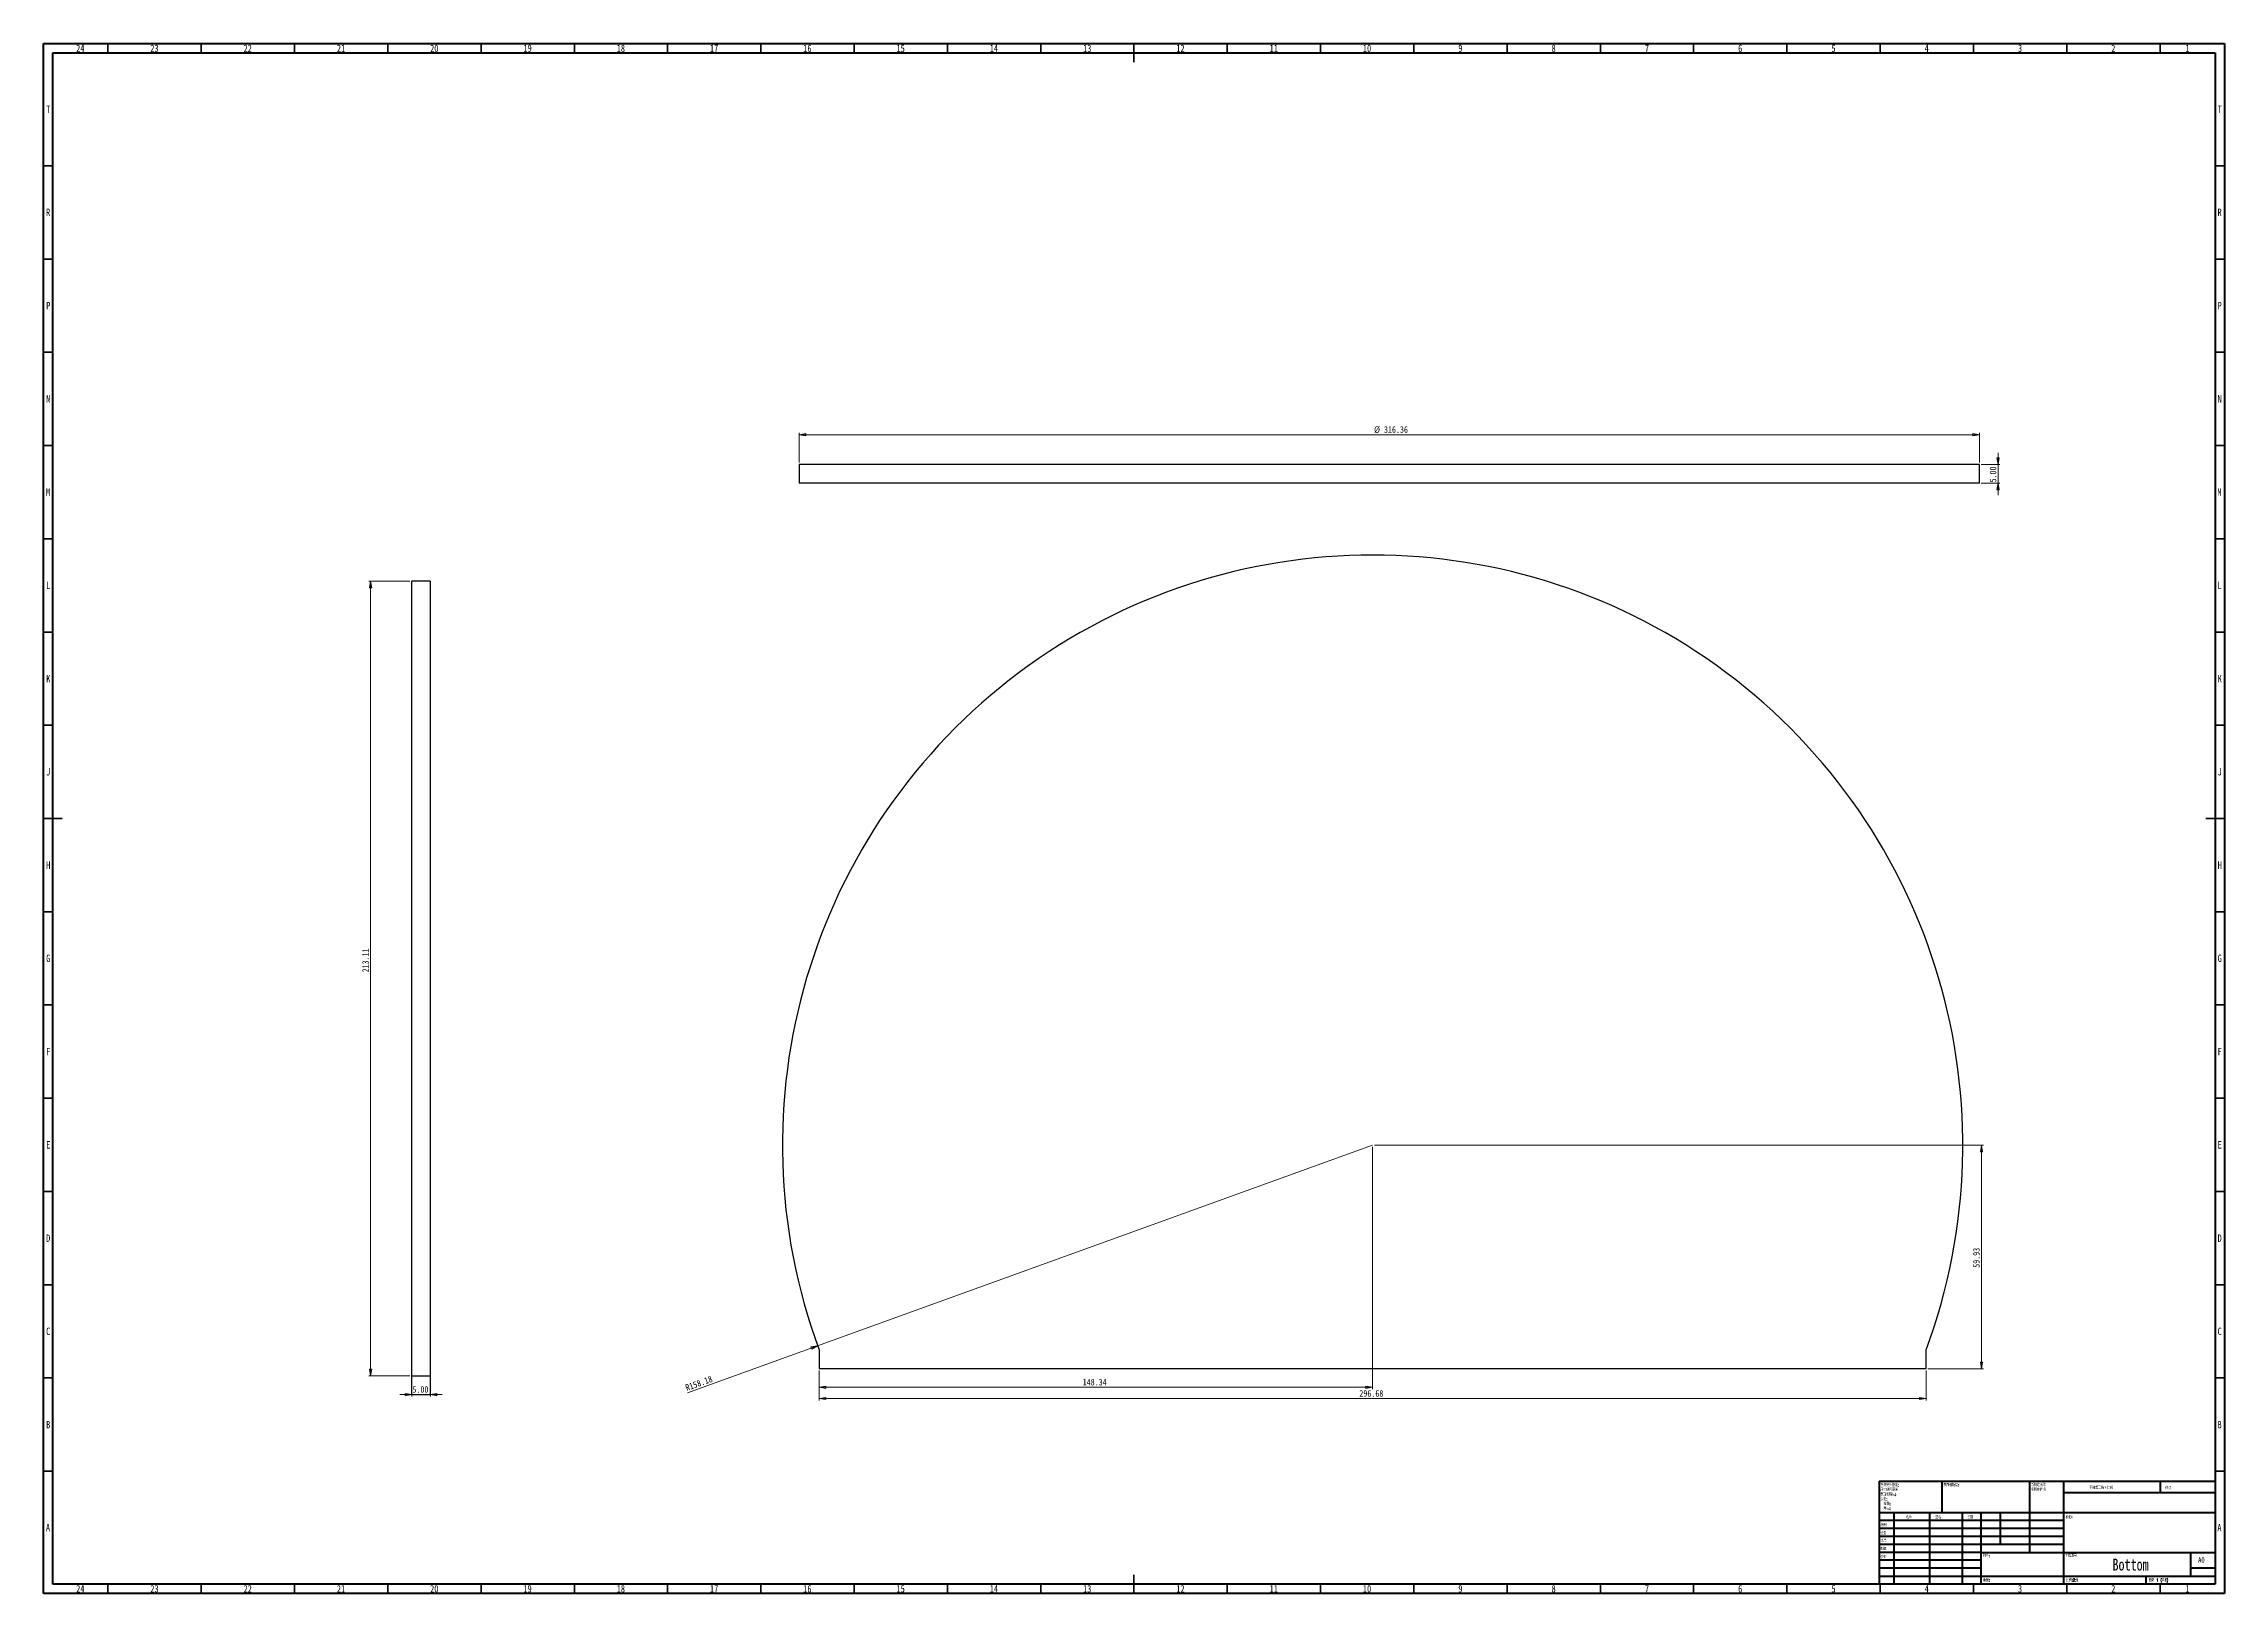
# Model space of a CAD drawing. Header units: millimetres. Extents: x 15 to 1184, y 5 to 836.
import ezdxf

# ---------------------------------------------------------------- set-up
doc = ezdxf.new("R2010")
doc.units = ezdxf.units.MM
doc.styles.add('SLDTEXTSTYLE0', font='TXT', dxfattribs={"width": 0.75})
doc.styles.add('SLDTEXTSTYLE1', font='TXT', dxfattribs={"width": 0.75, "bigfont": 'bigfont'})
doc.styles.add('SLDTEXTSTYLE2', font='TXT', dxfattribs={"width": 0.694444, "bigfont": 'bigfont'})
doc.dimstyles.new('SLDDIMSTYLE0', dxfattribs={"dimtxt": 3.5, "dimasz": 3.556, "dimexe": 0, "dimexo": 0.0625, "dimgap": 0.875, "dimtad": 1, "dimlfac": 0.5, "dimrnd": 1e-09, "dimzin": 12, "dimdsep": 46, "dimtxsty": 'SLDTEXTSTYLE0', "dimblk1": 'CLOSED', "dimblk2": 'CLOSED', "dimsah": 1, "dimcen": 0.09, "dimadec": 0, "dimazin": 3, "dimtfac": 1, "dimtofl": 0, "dimtmove": 0, "dimatfit": 3, "dimldrblk": 'CLOSED', "dimfxl": 0, "dimfrac": 2, "dimtolj": 1, "dimtzin": 12, "dimarcsym": 0})
doc.dimstyles.new('SLDDIMSTYLE1', dxfattribs={"dimtxt": 3.5, "dimasz": 3.556, "dimexe": 0, "dimexo": 0.0625, "dimgap": 0.875, "dimtad": 1, "dimlfac": 0.5, "dimrnd": 1e-09, "dimzin": 12, "dimdsep": 46, "dimtxsty": 'SLDTEXTSTYLE0', "dimblk1": 'CLOSED', "dimblk2": 'CLOSED', "dimsah": 1, "dimcen": 0, "dimadec": 0, "dimazin": 3, "dimtfac": 1, "dimtofl": 0, "dimtmove": 0, "dimatfit": 3, "dimldrblk": 'CLOSED', "dimfxl": 0, "dimfrac": 2, "dimtolj": 1, "dimtzin": 12, "dimarcsym": 0})
doc.dimstyles.new('SLDDIMSTYLE2', dxfattribs={"dimtxt": 3.5, "dimasz": 3.556, "dimexe": 0, "dimexo": 0.0625, "dimgap": 0.875, "dimtad": 1, "dimlfac": 0.5, "dimrnd": 1e-09, "dimzin": 4, "dimdsep": 46, "dimtxsty": 'SLDTEXTSTYLE0', "dimblk1": 'CLOSED', "dimblk2": 'CLOSED', "dimsah": 1, "dimcen": 0.09, "dimadec": 0, "dimazin": 1, "dimtfac": 1, "dimtmove": 0, "dimatfit": 0, "dimldrblk": 'CLOSED', "dimfxl": 0, "dimfrac": 2, "dimtolj": 1, "dimtzin": 12, "dimarcsym": 0})

# ---------------------------------------------------------------- blocks, each defined once
blk = doc.blocks.new('SW_NOTE_0')
at = {"color": 0, "linetype": 'Continuous', "lineweight": 0, "char_height": 1.5, "attachment_point": 1, "style": 'SLDTEXTSTYLE1'}
for s, insert in [('除非另外指定:', (0, 1.9)), ('尺寸使用毫米', (0, -0.6)), ('表面粗糙度:', (0, -3.1)), ('公差:', (0, -5.6)), ('线性:', (1.7, -8.1)), ('角度:', (1.7, -10.6))]:
    blk.add_mtext(s, dxfattribs=dict(at, insert=insert))
blk = doc.blocks.new('SW_NOTE_0_1')
at = {"color": 0, "linetype": 'Continuous', "lineweight": 0, "char_height": 1.5, "attachment_point": 1, "style": 'SLDTEXTSTYLE1'}
for s, insert in [('将锐边清除', (0, 1.9)), ('毛刺并折断', (0, -0.6))]:
    blk.add_mtext(s, dxfattribs=dict(at, insert=insert))
blk = doc.blocks.new('_Closed')
at = {"color": 0, "linetype": 'ByBlock', "lineweight": -2}
for p, q in [((-1, 0.166667), (0, 0)), ((-1, 0.166667), (-1, -0.166667)), ((0, 0), (-1, -0.166667)), ((0, 0), (-1, 0))]:
    blk.add_line(p, q, dxfattribs=at)
blk = doc.blocks.new('_D')
at = {"color": 7, "linetype": 'Continuous', "lineweight": 0}
for p, q in [((727.4, 244.4), (727.4, 114.5)), ((430.7, 124.5), (430.7, 114.5)), ((430.7, 115.5), (727.4, 115.5))]:
    blk.add_line(p, q, dxfattribs=at)
at = {"color": 7, "linetype": 'Continuous', "lineweight": 18, "xscale": 3.556, "yscale": 3.556, "rotation": 180.0000000000004}
blk.add_blockref('_Closed', (430.7, 115.5, -5), dxfattribs=at)
at = {"color": 7, "linetype": 'Continuous', "lineweight": 18, "xscale": 3.556, "yscale": 3.556}
blk.add_blockref('_Closed', (727.4, 115.5, -5), dxfattribs=at)
at = {"color": 7, "linetype": 'Continuous', "lineweight": 18, "insert": (572, 120), "char_height": 3.5, "attachment_point": 1, "style": 'SLDTEXTSTYLE0'}
blk.add_mtext('148.34', dxfattribs=at)
blk = doc.blocks.new('_D_1')
at = {"color": 7, "linetype": 'Continuous', "lineweight": 0}
for p, q in [((430.7, 124.5), (430.7, 108.5)), ((1024.1, 124.5), (1024.1, 108.5)), ((430.7, 109.5), (1024.1, 109.5))]:
    blk.add_line(p, q, dxfattribs=at)
at = {"color": 7, "linetype": 'Continuous', "lineweight": 18, "xscale": 3.556, "yscale": 3.556, "rotation": 180.0000000000004}
blk.add_blockref('_Closed', (430.7, 109.5, -5), dxfattribs=at)
at = {"color": 7, "linetype": 'Continuous', "lineweight": 18, "xscale": 3.556, "yscale": 3.556}
blk.add_blockref('_Closed', (1024.1, 109.5, -5), dxfattribs=at)
at = {"color": 7, "linetype": 'Continuous', "lineweight": 18, "insert": (720.3, 114), "char_height": 3.5, "attachment_point": 1, "style": 'SLDTEXTSTYLE0'}
blk.add_mtext('296.68', dxfattribs=at)
blk = doc.blocks.new('_D_2')
at = {"color": 7, "linetype": 'Continuous', "lineweight": 0}
for p, q in [((728.4, 245.4), (1054.8, 245.4)), ((1053.8, 125.5), (1053.8, 245.4)), ((1025.1, 125.5), (1054.8, 125.5))]:
    blk.add_line(p, q, dxfattribs=at)
at = {"color": 7, "linetype": 'Continuous', "lineweight": 18, "xscale": 3.556, "yscale": 3.556}
for p, rotation in [((1053.8, 245.4, -5), 90.0000000000004), ((1053.8, 125.5, -5), 270.0000000000004)]:
    blk.add_blockref('_Closed', p, dxfattribs=dict(at, rotation=rotation))
at = {"color": 7, "linetype": 'Continuous', "lineweight": 18, "insert": (1049.3, 179.6), "char_height": 3.5, "attachment_point": 1, "rotation": 90, "style": 'SLDTEXTSTYLE0'}
blk.add_mtext('59.93', dxfattribs=at)
blk = doc.blocks.new('_D_3')
at = {"color": 7, "linetype": 'Continuous', "lineweight": 0}
for q in [(727.4, 245.4), (360.1, 112.6)]:
    blk.add_line((429.9, 137.8), q, dxfattribs=at)
at = {"color": 7, "linetype": 'Continuous', "lineweight": 18, "xscale": 3.556, "yscale": 3.556, "rotation": 19.8733604668775}
blk.add_blockref('_Closed', (429.9, 137.8, -5), dxfattribs=at)
at = {"color": 7, "linetype": 'Continuous', "lineweight": 18, "insert": (358.6, 116.8), "char_height": 3.5, "attachment_point": 1, "rotation": 19.8734, "style": 'SLDTEXTSTYLE0'}
blk.add_mtext('R158.18', dxfattribs=at)
blk = doc.blocks.new('_D_4')
at = {"color": 7, "linetype": 'Continuous', "lineweight": 0}
for p, q in [((1053.7, 610.3), (1063.7, 610.3)), ((1062.7, 610.3), (1062.7, 616.6)), ((1062.7, 610.3), (1062.7, 600.3)), ((1053.7, 600.3), (1063.7, 600.3)), ((1062.7, 600.3), (1062.7, 593.9))]:
    blk.add_line(p, q, dxfattribs=at)
at = {"color": 7, "linetype": 'Continuous', "lineweight": 18, "xscale": 3.556, "yscale": 3.556}
for p, rotation in [((1062.7, 610.3, -98.3), 270.0000000000004), ((1062.7, 600.3, -98.3), 90.0000000000004)]:
    blk.add_blockref('_Closed', p, dxfattribs=dict(at, rotation=rotation))
at = {"color": 7, "linetype": 'Continuous', "lineweight": 18, "insert": (1058.2, 600.7), "char_height": 3.5, "attachment_point": 1, "rotation": 90, "style": 'SLDTEXTSTYLE0'}
blk.add_mtext('5.00', dxfattribs=at)
blk = doc.blocks.new('_D_5')
at = {"color": 7, "linetype": 'Continuous', "lineweight": 0}
for p, q in [((420, 611.3), (420, 627.3)), ((1052.7, 626.3), (420, 626.3)), ((1052.7, 611.3), (1052.7, 627.3))]:
    blk.add_line(p, q, dxfattribs=at)
at = {"color": 7, "linetype": 'Continuous', "lineweight": 18, "xscale": 3.556, "yscale": 3.556, "rotation": 180.0000000000004}
blk.add_blockref('_Closed', (420, 626.3, -98.3), dxfattribs=at)
at = {"color": 7, "linetype": 'Continuous', "lineweight": 18, "xscale": 3.556, "yscale": 3.556}
blk.add_blockref('_Closed', (1052.7, 626.3, -98.3), dxfattribs=at)
at = {"color": 7, "linetype": 'Continuous', "lineweight": 18, "char_height": 3.5, "attachment_point": 1, "style": 'SLDTEXTSTYLE0'}
for s, insert in [('%%c', (728.2, 630.8)), ('316.36', (733.5, 630.8))]:
    blk.add_mtext(s, dxfattribs=dict(at, insert=insert))
blk = doc.blocks.new('_D_6')
at = {"color": 7, "linetype": 'Continuous', "lineweight": 0}
for p, q in [((212.3, 120.6), (212.3, 110.6)), ((222.3, 120.6), (222.3, 110.6)), ((212.3, 111.6), (205.9, 111.6)), ((222.3, 111.6), (212.3, 111.6)), ((222.3, 111.6), (228.6, 111.6))]:
    blk.add_line(p, q, dxfattribs=at)
at = {"color": 7, "linetype": 'Continuous', "lineweight": 18, "xscale": 3.556, "yscale": 3.556}
blk.add_blockref('_Closed', (212.3, 111.6), dxfattribs=at)
at = {"color": 7, "linetype": 'Continuous', "lineweight": 18, "xscale": 3.556, "yscale": 3.556, "rotation": 180.0000000000004}
blk.add_blockref('_Closed', (222.3, 111.6), dxfattribs=at)
at = {"color": 7, "linetype": 'Continuous', "lineweight": 18, "insert": (212.7, 116.1), "char_height": 3.5, "attachment_point": 1, "style": 'SLDTEXTSTYLE0'}
blk.add_mtext('5.00', dxfattribs=at)
blk = doc.blocks.new('_D_7')
at = {"color": 7, "linetype": 'Continuous', "lineweight": 0}
for p, q in [((211.3, 547.8), (189.3, 547.8)), ((190.3, 121.6), (190.3, 547.8)), ((211.3, 121.6), (189.3, 121.6))]:
    blk.add_line(p, q, dxfattribs=at)
at = {"color": 7, "linetype": 'Continuous', "lineweight": 18, "xscale": 3.556, "yscale": 3.556}
for p, rotation in [((190.3, 547.8), 90.0000000000004), ((190.3, 121.6), 270.0000000000004)]:
    blk.add_blockref('_Closed', p, dxfattribs=dict(at, rotation=rotation))
at = {"color": 7, "linetype": 'Continuous', "lineweight": 18, "insert": (185.8, 338), "char_height": 3.5, "attachment_point": 1, "rotation": 90, "style": 'SLDTEXTSTYLE0'}
blk.add_mtext('213.11', dxfattribs=at)

msp = doc.modelspace()

# ---------------------------------------------------------------- linework, layer by layer
at = {"color": 7, "linetype": 'Continuous', "lineweight": 70}
for p, q in [((15, 5), (15, 836)), ((15, 836), (1184, 836)), ((20, 10), (20, 831)), ((20, 831), (1179, 831)), ((1179, 831), (1179, 10)), ((1184, 836), (1184, 5)), ((1184, 5), (15, 5)), ((1179, 10), (20, 10))]:
    msp.add_line(p, q, dxfattribs=at)
at = {"color": 7, "linetype": 'Continuous', "lineweight": 35}
for p, q in [((49.5, 831), (49.5, 836)), ((99.5, 831), (99.5, 836)), ((149.5, 831), (149.5, 836)), ((199.5, 831), (199.5, 836)), ((249.5, 831), (249.5, 836)), ((299.5, 831), (299.5, 836)), ((349.5, 831), (349.5, 836)), ((399.5, 831), (399.5, 836)), ((449.5, 831), (449.5, 836)), ((499.5, 831), (499.5, 836)), ((549.5, 831), (549.5, 836)), ((599.5, 836), (599.5, 826)), ((599.5, 831), (599.5, 836)), ((649.5, 831), (649.5, 836)), ((699.5, 831), (699.5, 836)), ((749.5, 831), (749.5, 836)), ((799.5, 831), (799.5, 836)), ((849.5, 831), (849.5, 836)), ((899.5, 831), (899.5, 836)), ((949.5, 831), (949.5, 836)), ((999.5, 831), (999.5, 836)), ((1049.5, 831), (1049.5, 836)), ((1099.5, 831), (1099.5, 836)), ((1149.5, 831), (1149.5, 836)), ((20, 770.5), (15, 770.5)), ((1179, 770.5), (1184, 770.5)), ((20, 720.5), (15, 720.5)), ((1179, 720.5), (1184, 720.5)), ((20, 670.5), (15, 670.5)), ((1179, 670.5), (1184, 670.5)), ((20, 620.5), (15, 620.5)), ((1179, 620.5), (1184, 620.5)), ((20, 570.5), (15, 570.5)), ((1179, 570.5), (1184, 570.5)), ((20, 520.5), (15, 520.5)), ((1179, 520.5), (1184, 520.5)), ((20, 470.5), (15, 470.5)), ((1179, 470.5), (1184, 470.5)), ((15, 420.5), (25, 420.5)), ((20, 420.5), (15, 420.5)), ((1184, 420.5), (1174, 420.5)), ((1179, 420.5), (1184, 420.5)), ((20, 370.5), (15, 370.5)), ((1179, 370.5), (1184, 370.5)), ((20, 320.5), (15, 320.5)), ((1179, 320.5), (1184, 320.5)), ((20, 270.5), (15, 270.5)), ((1179, 270.5), (1184, 270.5)), ((20, 220.5), (15, 220.5)), ((1179, 220.5), (1184, 220.5)), ((20, 170.5), (15, 170.5)), ((1179, 170.5), (1184, 170.5)), ((20, 120.5), (15, 120.5)), ((1179, 120.5), (1184, 120.5)), ((20, 70.5), (15, 70.5)), ((1179, 70.5), (1184, 70.5)), ((599.5, 5), (599.5, 15)), ((49.5, 10), (49.5, 5)), ((99.5, 10), (99.5, 5)), ((149.5, 10), (149.5, 5)), ((199.5, 10), (199.5, 5)), ((249.5, 10), (249.5, 5)), ((299.5, 10), (299.5, 5)), ((349.5, 10), (349.5, 5)), ((399.5, 10), (399.5, 5)), ((449.5, 10), (449.5, 5)), ((499.5, 10), (499.5, 5)), ((549.5, 10), (549.5, 5)), ((599.5, 10), (599.5, 5)), ((649.5, 10), (649.5, 5)), ((699.5, 10), (699.5, 5)), ((749.5, 10), (749.5, 5)), ((799.5, 10), (799.5, 5)), ((849.5, 10), (849.5, 5)), ((899.5, 10), (899.5, 5)), ((949.5, 10), (949.5, 5)), ((999.5, 10), (999.5, 5)), ((1049.5, 10), (1049.5, 5)), ((1099.5, 10), (1099.5, 5)), ((1149.5, 10), (1149.5, 5))]:
    msp.add_line(p, q, dxfattribs=at)
at = {"color": 7, "linetype": 'Continuous', "lineweight": 25}
for p, q in [((419.961, 610.272), (419.961, 600.272)), ((1052.688, 610.272), (419.961, 610.272)), ((1052.688, 600.272), (1052.688, 610.272)), ((1052.688, 600.272), (419.961, 600.272)), ((222.262, 547.775), (212.262, 547.775)), ((212.262, 547.775), (212.262, 121.552)), ((222.262, 547.775), (222.262, 121.552)), ((430.746, 135.52), (430.746, 125.52)), ((1024.099, 125.52), (1024.099, 135.52)), ((222.262, 121.552), (212.262, 121.552)), ((212.262, 121.552), (212.262, 111.552)), ((222.262, 121.552), (222.262, 111.552)), ((430.746, 125.52), (1024.099, 125.52)), ((222.262, 111.552), (212.262, 111.552))]:
    msp.add_line(p, q, dxfattribs=at)
at = {"color": 7, "linetype": 'Continuous', "lineweight": 50}
for p, q in [((999, 65.25), (1179, 65.25)), ((999, 65.25), (999, 10)), ((1032.8, 48.25), (1032.8, 65.25)), ((1079.6, 65.25), (1079.6, 27)), ((1097.8, 65.25), (1097.8, 10)), ((1179, 58.875), (1097.8, 58.875)), ((1149.8, 58.875), (1149.8, 65.25)), ((1179, 48.25), (999, 48.25)), ((1006.8, 48.25), (1006.8, 10)), ((1025.991, 48.25), (1025.991, 10)), ((1043.399, 48.25), (1043.399, 10)), ((1053.6, 10), (1053.6, 48.25)), ((1064, 31.25), (1064, 48.25)), ((1097.8, 44), (999, 44)), ((1097.8, 39.75), (999, 39.75)), ((1097.8, 35.5), (999, 35.5)), ((1097.8, 31.25), (999, 31.25)), ((1053.6, 27), (999, 27)), ((1053.6, 27), (1179, 27)), ((1166, 14.25), (1166, 27)), ((1053.6, 22.75), (999, 22.75)), ((1053.6, 18.5), (999, 18.5)), ((999, 14.25), (1179, 14.25)), ((1142, 10), (1142, 14.25)), ((1179, 18.5), (1166, 18.5))]:
    msp.add_line(p, q, dxfattribs=at)
at = {"color": 7, "linetype": 'Continuous', "lineweight": 25}
msp.add_arc((727.422, 245.38), 316.364, 339.680286, 200.319714, dxfattribs=at)

# ---------------------------------------------------------------- block references
at = {"color": 7, "linetype": 'Continuous', "lineweight": 0}
for name, p in [('SW_NOTE_0', (999.594, 61.987)), ('SW_NOTE_0_1', (1080.309, 62.069))]:
    msp.add_blockref(name, p, dxfattribs=at)

# ---------------------------------------------------------------- texts
for s, insert, char_height, attachment_point, style in [('24', (34.67, 835.46), 3.9687, 2, 'SLDTEXTSTYLE0'), ('23', (74.42, 835.46), 3.9687, 2, 'SLDTEXTSTYLE0'), ('22', (124.42, 835.46), 3.9687, 2, 'SLDTEXTSTYLE0'), ('21', (174.42, 835.46), 3.9687, 2, 'SLDTEXTSTYLE0'), ('20', (224.42, 835.46), 3.9687, 2, 'SLDTEXTSTYLE0'), ('19', (274.42, 835.46), 3.9687, 2, 'SLDTEXTSTYLE0'), ('18', (324.42, 835.46), 3.9687, 2, 'SLDTEXTSTYLE0'), ('17', (374.42, 835.46), 3.9687, 2, 'SLDTEXTSTYLE0'), ('16', (424.42, 835.46), 3.9687, 2, 'SLDTEXTSTYLE0'), ('15', (474.42, 835.46), 3.9687, 2, 'SLDTEXTSTYLE0'), ('14', (524.42, 835.46), 3.9687, 2, 'SLDTEXTSTYLE0'), ('13', (574.42, 835.46), 3.9687, 2, 'SLDTEXTSTYLE0'), ('12', (624.42, 835.46), 3.9687, 2, 'SLDTEXTSTYLE0'), ('11', (674.42, 835.46), 3.9687, 2, 'SLDTEXTSTYLE0'), ('10', (724.42, 835.46), 3.9687, 2, 'SLDTEXTSTYLE0'), ('9', (774.46, 835.46), 3.969, 2, 'SLDTEXTSTYLE0'), ('8', (824.46, 835.46), 3.969, 2, 'SLDTEXTSTYLE0'), ('7', (874.46, 835.46), 3.969, 2, 'SLDTEXTSTYLE0'), ('6', (924.46, 835.46), 3.969, 2, 'SLDTEXTSTYLE0'), ('5', (974.46, 835.46), 3.969, 2, 'SLDTEXTSTYLE0'), ('4', (1024.46, 835.46), 3.969, 2, 'SLDTEXTSTYLE0'), ('3', (1074.46, 835.46), 3.969, 2, 'SLDTEXTSTYLE0'), ('2', (1124.46, 835.46), 3.969, 2, 'SLDTEXTSTYLE0'), ('1', (1164.21, 835.46), 3.969, 2, 'SLDTEXTSTYLE0'), ('T', (17.488, 802.71), 3.969, 2, 'SLDTEXTSTYLE0'), ('T', (1181.488, 802.71), 3.969, 2, 'SLDTEXTSTYLE0'), ('R', (17.444, 747.52), 3.969, 2, 'SLDTEXTSTYLE0'), ('R', (1181.444, 747.52), 3.969, 2, 'SLDTEXTSTYLE0'), ('P', (17.485, 697.46), 3.969, 2, 'SLDTEXTSTYLE0'), ('P', (1181.485, 697.46), 3.969, 2, 'SLDTEXTSTYLE0'), ('N', (17.464, 647.52), 3.969, 2, 'SLDTEXTSTYLE0'), ('N', (1181.464, 647.52), 3.969, 2, 'SLDTEXTSTYLE0'), ('M', (17.362, 597.46), 3.969, 2, 'SLDTEXTSTYLE0'), ('M', (1181.362, 597.46), 3.969, 2, 'SLDTEXTSTYLE0'), ('L', (17.455, 547.52), 3.969, 2, 'SLDTEXTSTYLE0'), ('L', (1181.455, 547.52), 3.969, 2, 'SLDTEXTSTYLE0'), ('K', (17.489, 497.46), 3.969, 2, 'SLDTEXTSTYLE0'), ('K', (1181.489, 497.46), 3.969, 2, 'SLDTEXTSTYLE0'), ('J', (17.465, 447.52), 3.969, 2, 'SLDTEXTSTYLE0'), ('J', (1181.465, 447.52), 3.969, 2, 'SLDTEXTSTYLE0'), ('H', (17.49, 397.46), 3.969, 2, 'SLDTEXTSTYLE0'), ('H', (1181.49, 397.46), 3.969, 2, 'SLDTEXTSTYLE0'), ('G', (17.487, 347.52), 3.969, 2, 'SLDTEXTSTYLE0'), ('G', (1181.487, 347.52), 3.969, 2, 'SLDTEXTSTYLE0'), ('F', (17.458, 297.46), 3.969, 2, 'SLDTEXTSTYLE0'), ('F', (1181.458, 297.46), 3.969, 2, 'SLDTEXTSTYLE0'), ('E', (17.508, 247.52), 3.969, 2, 'SLDTEXTSTYLE0'), ('E', (1181.508, 247.52), 3.969, 2, 'SLDTEXTSTYLE0'), ('D', (17.453, 197.46), 3.969, 2, 'SLDTEXTSTYLE0'), ('D', (1181.453, 197.46), 3.969, 2, 'SLDTEXTSTYLE0'), ('C', (17.459, 147.52), 3.969, 2, 'SLDTEXTSTYLE0'), ('C', (1181.459, 147.52), 3.969, 2, 'SLDTEXTSTYLE0'), ('B', (17.471, 97.46), 3.969, 2, 'SLDTEXTSTYLE0'), ('B', (1181.471, 97.46), 3.969, 2, 'SLDTEXTSTYLE0'), ('表面粗糙度:', (1033.371, 63.919), 1.5, 1, 'SLDTEXTSTYLE1'), ('不调整工程图比例', (1111.615, 62.533), 1.5, 1, 'SLDTEXTSTYLE1'), ('修订', (1152.328, 62.335), 1.5, 1, 'SLDTEXTSTYLE1'), ('A', (17.34, 42.21), 3.969, 2, 'SLDTEXTSTYLE0'), ('检查', (999.624, 38.154), 1.5, 1, 'SLDTEXTSTYLE1'), ('绘制', (999.685, 42.43), 1.5, 1, 'SLDTEXTSTYLE1'), ('名称', (1013.322, 46.501), 1.5, 1, 'SLDTEXTSTYLE1'), ('签名', (1029.034, 46.562), 1.5, 1, 'SLDTEXTSTYLE1'), ('日期', (1046.215, 46.576), 1.5, 1, 'SLDTEXTSTYLE1'), ('标题:', (1098.956, 46.576), 1.5, 1, 'SLDTEXTSTYLE1'), ('A', (1181.34, 42.21), 3.969, 2, 'SLDTEXTSTYLE0'), ('批准', (999.622, 34.177), 1.5, 1, 'SLDTEXTSTYLE1'), ('验检', (999.677, 25.35), 1.5, 1, 'SLDTEXTSTYLE1'), ('制造', (999.682, 29.734), 1.5, 1, 'SLDTEXTSTYLE1'), ('材料:', (1054.646, 25.986), 1.5, 1, 'SLDTEXTSTYLE1'), ('工程图号', (1098.629, 25.986), 1.5, 1, 'SLDTEXTSTYLE1'), ('Bottom', (1133.724, 23.607), 6.35, 2, 'SLDTEXTSTYLE0'), ('A0', (1169.871, 24.406), 2.9104, 1, 'SLDTEXTSTYLE0'), ('重量:', (1054.618, 12.949), 1.4986, 1, 'SLDTEXTSTYLE1'), ('比例:2:1', (1099.074, 12.9), 1.5, 1, 'SLDTEXTSTYLE1'), ('图纸 1 (共1)', (1143.478, 12.9), 1.5, 1, 'SLDTEXTSTYLE2'), ('24', (34.67, 9.46), 3.9687, 2, 'SLDTEXTSTYLE0'), ('23', (74.42, 9.46), 3.9687, 2, 'SLDTEXTSTYLE0'), ('22', (124.42, 9.46), 3.9687, 2, 'SLDTEXTSTYLE0'), ('21', (174.42, 9.46), 3.9687, 2, 'SLDTEXTSTYLE0'), ('20', (224.42, 9.46), 3.9687, 2, 'SLDTEXTSTYLE0'), ('19', (274.42, 9.46), 3.9687, 2, 'SLDTEXTSTYLE0'), ('18', (324.42, 9.46), 3.9687, 2, 'SLDTEXTSTYLE0'), ('17', (374.42, 9.46), 3.9687, 2, 'SLDTEXTSTYLE0'), ('16', (424.42, 9.46), 3.9687, 2, 'SLDTEXTSTYLE0'), ('15', (474.42, 9.46), 3.9687, 2, 'SLDTEXTSTYLE0'), ('14', (524.42, 9.46), 3.9687, 2, 'SLDTEXTSTYLE0'), ('13', (574.42, 9.46), 3.9687, 2, 'SLDTEXTSTYLE0'), ('12', (624.42, 9.46), 3.9687, 2, 'SLDTEXTSTYLE0'), ('11', (674.42, 9.46), 3.9687, 2, 'SLDTEXTSTYLE0'), ('10', (724.42, 9.46), 3.9687, 2, 'SLDTEXTSTYLE0'), ('9', (774.46, 9.46), 3.969, 2, 'SLDTEXTSTYLE0'), ('8', (824.46, 9.46), 3.969, 2, 'SLDTEXTSTYLE0'), ('7', (874.46, 9.46), 3.969, 2, 'SLDTEXTSTYLE0'), ('6', (924.46, 9.46), 3.969, 2, 'SLDTEXTSTYLE0'), ('5', (974.46, 9.46), 3.969, 2, 'SLDTEXTSTYLE0'), ('4', (1024.46, 9.46), 3.969, 2, 'SLDTEXTSTYLE0'), ('3', (1074.46, 9.46), 3.969, 2, 'SLDTEXTSTYLE0'), ('2', (1124.46, 9.46), 3.969, 2, 'SLDTEXTSTYLE0'), ('1', (1164.21, 9.46), 3.969, 2, 'SLDTEXTSTYLE0')]:
    msp.add_mtext(s, dxfattribs=dict(at, insert=insert, char_height=char_height, attachment_point=attachment_point, style=style))

# ---------------------------------------------------------------- dimensions: what is measured, and where the dimension line sits
at = {"color": 7, "linetype": 'Continuous', "lineweight": 18}
dim = msp.add_linear_dim(base=(419.961, 626.272), p1=(1052.688, 610.272), p2=(419.961, 610.272), text='%%c<>', dimstyle='SLDDIMSTYLE0', dxfattribs=at)
dim.commit()
dim.dimension.update_dxf_attribs({"geometry": '_D_5', "text_midpoint": (737.978, 626.272), "dimtype": 160})
for base, p1, p2, angle, dimstyle, picture, middle in [((1062.688, 600.272), (1052.688, 610.272), (1052.688, 600.272), 90, 'SLDDIMSTYLE2', '_D_4', (1062.688, 605.272)), ((190.262, 547.775), (212.262, 121.552), (212.262, 547.775), 90, 'SLDDIMSTYLE0', '_D_7', (190.262, 345.123)), ((727.422, 115.5), (430.746, 125.52), (727.422, 245.38), 0, 'SLDDIMSTYLE0', '_D', (579.084, 115.5)), ((1053.786, 245.38), (1024.099, 125.52), (727.422, 245.38), 90, 'SLDDIMSTYLE0', '_D_2', (1053.786, 185.45)), ((1024.099, 109.5), (430.746, 125.52), (1024.099, 125.52), 0, 'SLDDIMSTYLE0', '_D_1', (727.422, 109.5))]:
    dim = msp.add_linear_dim(base=base, p1=p1, p2=p2, angle=angle, dimstyle=dimstyle, dxfattribs=at)
    dim.commit()
    dim.dimension.update_dxf_attribs({"geometry": picture, "text_midpoint": middle, "dimtype": 160})
dim = msp.add_radius_dim(center=(727.422, 245.38), mpoint=(429.899, 137.835), dimstyle='SLDDIMSTYLE1', dxfattribs=at)
dim.commit()
dim.dimension.update_dxf_attribs({"geometry": '_D_3', "text_midpoint": (368.111, 115.5), "dimtype": 164})
dim = msp.add_linear_dim(base=(212.262, 111.552), p1=(222.262, 121.552), p2=(212.262, 121.552), dimstyle='SLDDIMSTYLE2', dxfattribs=at)
dim.commit()
dim.dimension.update_dxf_attribs({"geometry": '_D_6', "text_midpoint": (217.262, 111.552), "dimtype": 160})

doc.saveas('drawing.dxf')
